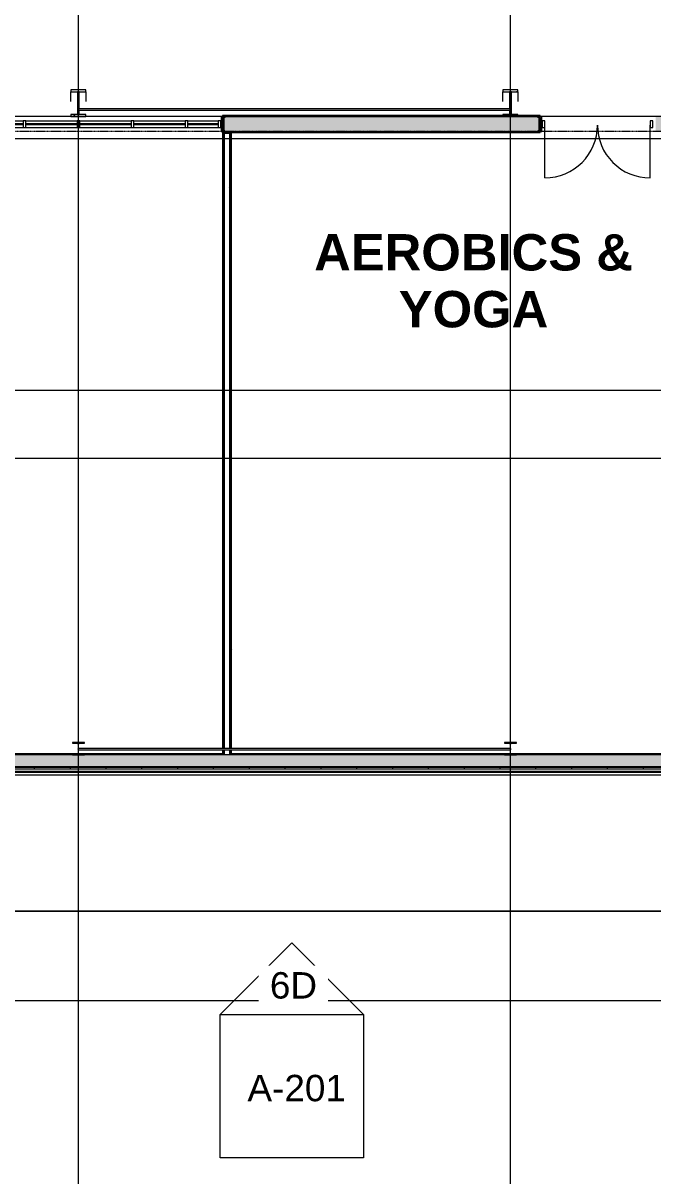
# Model space of a CAD drawing. Header units: inches. Extents: x 25369 to 33161, y -23509 to -20274.
# Drawn here: x 30425 to 30848, y -23069 to -22297 of the extents above; entities that cross this region are included whole.
import ezdxf

# ---------------------------------------------------------------- set-up
doc = ezdxf.new("R2010")
doc.units = ezdxf.units.IN
doc.header["$MEASUREMENT"] = 0
doc.linetypes.add('Grid Line 1_2_', pattern=[0.875, 0.5, -0.125, 0.125, -0.125])
for name, color, linetype, lineweight in [('A-DOOR', 31, 'Continuous', 9), ('A-GLAZ-CURT', 52, 'Continuous', 9), ('A-GLAZ-CWMG', 51, 'Continuous', 9), ('A-WALL', 113, 'Continuous', 9), ('A-WALL-PATT', 111, 'Continuous', 25), ('C-TOPO', 7, 'Continuous', 9), ('Conc', 7, 'Continuous', 13), ('G-ANNO-SYMB', 111, 'Continuous', 9), ('I-WALL', 2, 'Continuous', 9), ('L-SITE-WALL', 31, 'Continuous', 9), ('M-AREA-IDEN', 171, 'Continuous', 9), ('S-BEAM', 12, 'Continuous', 9), ('S-COLS', 52, 'Continuous', 9), ('S-GRID', 1, 'Continuous', 9)]:
    doc.layers.add(name, color=color, linetype=linetype, lineweight=lineweight)
doc.styles.add('Arial_1', font='arial.ttf', dxfattribs={"height": 17.703593})
doc.styles.add('Arial_B', font='arialbd.ttf', dxfattribs={"height": 24.354149})
pattern_1 = [(0, (5929.126, 0), (61.44, 15.36), [2.534, -43.546, 2.534, -43.546, -245.76]), (0, (5929.126, 0), (61.44, 15.36), [-92.16, 2.534, -89.626, 2.534, -43.546, -107.52]), (0, (5929.126, 0), (61.44, 15.36), [-230.4, 2.534, -28.186, 2.534, -74.266]), (120, (5952.166, 7.68), (-44.02215, 45.528601), [2.534, -43.546, 2.534, -43.546, -245.76]), (120, (5952.166, 7.68), (-44.02215, 45.528601), [-92.16, 2.534, -89.626, 2.534, -43.546, -107.52]), (120, (5952.166, 7.68), (-44.02215, 45.528601), [-230.4, 2.534, -28.186, 2.534, -74.266]), (240, (5959.846, 38.4), (-17.41785, -60.888601), [2.534, -43.546, 2.534, -43.546, -245.76]), (240, (5959.846, 38.4), (-17.41785, -60.888601), [-92.16, 2.534, -89.626, 2.534, -43.546, -107.52]), (240, (5959.846, 38.4), (-17.41785, -60.888601), [-230.4, 2.534, -28.186, 2.534, -74.266])]
pattern_2 = [(161.57, (5930.086, 0.96), (-7.6802237, -0.0009796), [0, -54.643, 6.067, 0]), (18.43, (5928.166, 0.96), (-7.6802237, 0.0009796), [0, -54.643, 6.067, 0]), (108.43, (5930.086, 0.96), (3.8382953, -19.20136532), [18.211, -42.499]), (71.57, (5928.166, 0.96), (3.8382953, 19.20136532), [18.211, -42.499])]
pattern_3 = [(225, (30752.017, -22360.053), (19.00703, -19.00703), []), (225, (30752.017, -22388.853), (19.00703, -19.00703), [])]
pattern_4 = [(225, (30462.517, -22360.053), (19.00703, -19.00703), []), (225, (30462.517, -22388.853), (19.00703, -19.00703), [])]

# ---------------------------------------------------------------- blocks, each defined once
blk = doc.blocks.new('Struct_Xcel_Sports Complex_rvt-2-Overall Floor Plan')
at = {"layer": 'L-SITE-WALL', "color": 8}
blk.add_line((25074.08, -22798.8), (24243.77, -22798.8), dxfattribs=at)
blk = doc.blocks.new('W-Wide Flange-Column - B2_E-V5-Overall Floor Plan')
at = {"layer": 'S-COLS'}
h = blk.add_hatch(dxfattribs=at)
h.set_pattern_fill('FP_11', color=8, style=0, pattern_type=2)
h.set_pattern_definition([(225, (30752.017, -22783.178), (19.00703, -19.00703), []), (225, (30752.017, -22811.978), (19.00703, -19.00703), [])])
h.paths.add_polyline_path([(4, 4.13), (-4, 4.13), (-4, 3.69), (-0.84, 3.69), (-0.35, 3.49), (-0.14, 3), (-0.11, 0.65), (0.06, 0.73), (0.14, 0.73), (0.14, 3), (0.35, 3.49), (0.84, 3.69), (4, 3.69)], flags=0)
h.paths.add_polyline_path([(-0.14, -0.15), (-0.14, -3), (-0.35, -3.49), (-0.84, -3.69), (-4, -3.69), (-4, -4.12), (4, -4.12), (4, -3.69), (0.84, -3.69), (0.35, -3.49), (0.14, -3), (0.13, -0.27), (-0.06, -0.23)], flags=0)
at = {"layer": 'S-COLS', "color": 7, "lineweight": 13}
for p, q in [((4, 4.13), (-4, 4.13)), ((-4, 4.13), (-4, 3.69)), ((-4, 3.69), (-0.84, 3.69)), ((-0.14, 3), (-0.14, 0.62)), ((0.14, 0.73), (0.14, 3)), ((0.84, 3.69), (4, 3.69)), ((4, 3.69), (4, 4.13)), ((-0.84, -3.69), (-4, -3.69)), ((-4, -3.69), (-4, -4.12)), ((-4, -4.12), (4, -4.12)), ((-0.14, -0.15), (-0.14, -3)), ((0.14, -3), (0.14, -0.27)), ((4, -3.69), (0.84, -3.69)), ((4, -4.12), (4, -3.69))]:
    blk.add_line(p, q, dxfattribs=at)
for centre, start, end in [((-0.84, 3), 0, 90), ((0.84, 3), 90, 180), ((-0.84, -3), 270, 0), ((0.84, -3), 180, 270)]:
    blk.add_arc(centre, 0.691, start, end, dxfattribs=at)
blk = doc.blocks.new('W-Wide Flange-Column - B2_E-V11-Overall Floor Plan')
at = {"layer": 'S-COLS', "color": 7, "lineweight": 13}
for p, q in [((4, 4.13), (-4, 4.13)), ((-4, 4.13), (-4, 3.69)), ((-4, 3.69), (-0.84, 3.69)), ((-0.14, 3), (-0.14, 0.73)), ((0.14, 0.64), (0.14, 3)), ((0.84, 3.69), (4, 3.69)), ((4, 3.69), (4, 4.13)), ((-0.84, -3.69), (-4, -3.69)), ((-4, -3.69), (-4, -4.12)), ((-4, -4.12), (4, -4.12)), ((-0.14, -0.27), (-0.14, -3)), ((0.14, -3), (0.14, -0.17)), ((4, -3.69), (0.84, -3.69)), ((4, -4.12), (4, -3.69))]:
    blk.add_line(p, q, dxfattribs=at)
for centre, start, end in [((-0.84, 3), 0, 90), ((0.84, 3), 90, 180), ((-0.84, -3), 270, 0), ((0.84, -3), 180, 270)]:
    blk.add_arc(centre, 0.691, start, end, dxfattribs=at)
blk = doc.blocks.new('columns and girder2 - one-V27-Overall Floor Plan')
at = {"layer": 'S-BEAM'}
h = blk.add_hatch(dxfattribs=at)
h.set_pattern_fill('FP_29', color=8, style=0, pattern_type=2)
h.set_pattern_definition(pattern_3)
h.paths.add_polyline_path([(5, -1.25), (-5, -1.25), (-5, -2), (5, -2)], flags=0)
h.paths.add_polyline_path([(5, -17.03), (-5, -17.03), (-5, -18.55), (5, -18.55)], flags=0)
h.paths.add_polyline_path([(-5, -1204.89), (-5, -1206.4), (5, -1206.4), (5, -1204.89), (3, -1204.89)], flags=0)
h.paths.add_polyline_path([(5, -1224.25), (-5, -1224.25), (-5, -1225), (5, -1225)], flags=0)
h = blk.add_hatch(dxfattribs=at)
h.set_pattern_fill('FP_29', color=8, style=0, pattern_type=2)
h.set_pattern_definition(pattern_3)
h.paths.add_polyline_path([(0, -5.72), (0.22, -5.6), (0.01, -5.71)], flags=0)
h.paths.add_polyline_path([(0.62, -2), (-0.63, -2), (-0.63, -17.03), (0.62, -17.03), (0.62, -5.72), (-0.16, -5.67), (-0.36, -5.33), (-0.22, -4.84), (0, -4.72), (0.62, -4.72), (0.62, -3.89)], flags=0)
h.paths.add_polyline_path([(0.62, -1206.4), (-0.63, -1206.4), (-0.63, -1224.25), (0.62, -1224.25), (0.62, -1222.25), (-0.11, -1222.23), (-0.38, -1222.02), (-0.43, -1221.66), (-0.27, -1221.36), (-0.06, -1221.25), (0.62, -1221.25), (0.62, -1214.32)], flags=0)
at = {"layer": 'S-BEAM', "color": 7, "lineweight": 13}
for p, q in [((-5, -1.25), (-5, -2)), ((-5, -2), (5, -2)), ((0.62, -2), (-0.63, -2)), ((-0.63, -2), (-0.63, -17.03)), ((0.62, -4.72), (0.62, -2)), ((0.62, -17.03), (0.62, -5.72)), ((5, -2), (5, -1.25)), ((5, -17.03), (-5, -17.03)), ((-5, -17.03), (-5, -18.55)), ((-5, -18.55), (5, -18.55)), ((-0.63, -17.03), (0.62, -17.03)), ((5, -18.55), (5, -17.03))]:
    blk.add_line(p, q, dxfattribs=at)
at = {"layer": 'S-BEAM', "color": 8}
for p, q in [((-5, -17.03), (-5, -10.69)), ((5, -10.69), (5, -17.03))]:
    blk.add_line(p, q, dxfattribs=at)
blk = doc.blocks.new('columns and girder2 - one-V28-Overall Floor Plan')
at = {"layer": 'S-BEAM'}
h = blk.add_hatch(dxfattribs=at)
h.set_pattern_fill('FP_30', color=8, style=0, pattern_type=2)
h.set_pattern_definition(pattern_4)
h.paths.add_polyline_path([(5, -0.5), (-5, -0.5), (-5, -2), (5, -2)], flags=0)
h.paths.add_polyline_path([(-5, -17.03), (-5, -18.55), (5, -18.55), (5, -17.03)], flags=0)
h.paths.add_polyline_path([(5, -1204.89), (-5, -1204.89), (-5, -1206.4), (5, -1206.4)], flags=0)
h.paths.add_polyline_path([(5, -1224.25), (-5, -1224.25), (-5, -1225), (5, -1225)], flags=0)
h = blk.add_hatch(dxfattribs=at)
h.set_pattern_fill('FP_30', color=8, style=0, pattern_type=2)
h.set_pattern_definition(pattern_4)
h.paths.add_polyline_path([(0.62, -2), (-0.63, -2), (-0.63, -4.72), (0.1, -4.78), (0.26, -4.87), (0.35, -5.27), (0.26, -5.57), (-0.1, -5.72), (-0.63, -5.72), (-0.63, -17.03), (0.62, -17.03), (0.62, -3.89)], flags=0)
h.paths.add_polyline_path([(-0.63, -1206.4), (-0.59, -1221.25), (-0.21, -1221.27), (0.06, -1221.48), (0.12, -1221.84), (-0.04, -1222.14), (-0.25, -1222.25), (-0.63, -1222.25), (-0.63, -1224.25), (0.62, -1224.25), (0.62, -1206.4)], flags=0)
at = {"layer": 'S-BEAM', "color": 7, "lineweight": 13}
for p, q in [((5, -0.5), (-5, -0.5)), ((-5, -0.5), (-5, -2)), ((-5, -2), (5, -2)), ((0.62, -2), (-0.63, -2)), ((-0.63, -2), (-0.63, -4.72)), ((-0.63, -5.72), (-0.63, -17.03)), ((0.62, -17.03), (0.62, -2)), ((5, -2), (5, -0.5)), ((5, -17.03), (-5, -17.03)), ((-5, -17.03), (-5, -18.55)), ((-5, -18.55), (5, -18.55)), ((-0.63, -17.03), (0.62, -17.03)), ((5, -18.55), (5, -17.03))]:
    blk.add_line(p, q, dxfattribs=at)
at = {"layer": 'S-BEAM', "color": 8}
for p, q in [((-5, -17.03), (-5, -10.69)), ((5, -10.69), (5, -17.03))]:
    blk.add_line(p, q, dxfattribs=at)
blk = doc.blocks.new('System Panel - Interior Glazing-1259709-Overall Floor Plan')
at = {"layer": 'A-GLAZ-CURT', "color": 7, "lineweight": 13}
for p, q in [((10.1875, -0.5625), (-10.1875, -0.5625)), ((-10.1875, -0.5625), (-10.1875, -0.9375)), ((-10.1875, -0.9375), (10.1875, -0.9375)), ((10.1875, -0.9375), (10.1875, -0.5625))]:
    blk.add_line(p, q, dxfattribs=at)
blk = doc.blocks.new('System Panel - Interior Glazing-1220293-Overall Floor Plan')
at = {"layer": 'A-GLAZ-CURT', "color": 7, "lineweight": 13}
for p, q in [((17.21875, -0.5625), (-17.21875, -0.5625)), ((-17.21875, -0.5625), (-17.21875, -0.9375)), ((-17.21875, -0.9375), (17.21875, -0.9375)), ((17.21875, -0.9375), (17.21875, -0.5625))]:
    blk.add_line(p, q, dxfattribs=at)
blk = doc.blocks.new('Rectangular Mullion - Interior 1_75_ x 4_5_-1259707-Overall Floor Plan')
at = {"layer": 'A-GLAZ-CWMG', "color": 8}
for p, q in [((24606.64, -22362.3), (24627.02, -22362.3)), ((24606.64, -22366.8), (24627.02, -22366.8))]:
    blk.add_line(p, q, dxfattribs=at)
blk = doc.blocks.new('Rectangular Mullion - Interior 1_75_ x 4_5_-1179494-Overall Floor Plan')
at = {"layer": 'A-GLAZ-CWMG', "color": 8}
for p, q in [((24570.45, -22362.3), (24604.89, -22362.3)), ((24570.45, -22366.8), (24604.89, -22366.8))]:
    blk.add_line(p, q, dxfattribs=at)
blk = doc.blocks.new('Rectangular Mullion - Interior 1_75_ x 4_5_-1220298-Overall Floor Plan')
at = {"layer": 'A-GLAZ-CWMG', "color": 7, "lineweight": 13}
for p, q in [((0, 3), (-1.75, 3)), ((-1.75, 3), (-1.75, -1.5)), ((0, -1.5), (0, 3)), ((-1.75, -1.5), (0, -1.5))]:
    blk.add_line(p, q, dxfattribs=at)
blk = doc.blocks.new('Rectangular Mullion - Interior 1_75_ x 4_5_-1220290-Overall Floor Plan')
at = {"layer": 'A-GLAZ-CWMG', "color": 7, "lineweight": 13}
for p, q in [((-0.875, 3), (0.875, 3)), ((-0.875, -1.5), (-0.875, 3)), ((0.875, 3), (0.875, -1.5)), ((0.875, -1.5), (-0.875, -1.5))]:
    blk.add_line(p, q, dxfattribs=at)
blk = doc.blocks.new('Round Bar - 1_-1257056-Overall Floor Plan')
at = {"layer": 'S-BEAM', "color": 8}
for p, q in [((24678.62, -22354.33), (24533.39, -22354.33)), ((24533.39, -22355.33), (24678.62, -22355.33))]:
    blk.add_line(p, q, dxfattribs=at)
for start_param, end_param in [(0, 3.141593), (3.141593, 6.283185)]:
    blk.add_ellipse((24533.39, -22354.83), major_axis=(0, 0.5), ratio=0.73532, start_param=start_param, end_param=end_param, dxfattribs=at)
blk = doc.blocks.new('Round Bar - 1_-1257174-Overall Floor Plan')
at = {"layer": 'S-BEAM', "color": 8}
for p, q in [((24822.89, -22354.33), (24677.63, -22354.33)), ((24677.69, -22355.33), (24822.89, -22355.33))]:
    blk.add_line(p, q, dxfattribs=at)
for start_param, end_param in [(0, 3.141593), (3.141593, 6.283185)]:
    blk.add_ellipse((24822.89, -22354.83), major_axis=(0, 0.5), ratio=0.73532, start_param=start_param, end_param=end_param, dxfattribs=at)
blk = doc.blocks.new('Round Bar - 1_-1264636-Overall Floor Plan')
at = {"layer": 'S-BEAM', "color": 8}
for p, q in [((24678.94, -22782.91), (24533.34, -22782.91)), ((24533.34, -22783.91), (24678.92, -22783.91))]:
    blk.add_line(p, q, dxfattribs=at)
for start_param, end_param in [(0, 3.141593), (3.141593, 6.283185)]:
    blk.add_ellipse((24533.34, -22783.41), major_axis=(0, 0.5), ratio=0.440323, start_param=start_param, end_param=end_param, dxfattribs=at)
blk = doc.blocks.new('Round Bar - 1_-1264677-Overall Floor Plan')
at = {"layer": 'S-BEAM', "color": 8}
for p, q in [((24822.91, -22782.91), (24677.33, -22782.91)), ((24677.32, -22783.91), (24822.91, -22783.91))]:
    blk.add_line(p, q, dxfattribs=at)
for start_param, end_param in [(0, 3.141593), (3.141593, 6.283185)]:
    blk.add_ellipse((24822.91, -22783.41), major_axis=(0, 0.5), ratio=0.440323, start_param=start_param, end_param=end_param, dxfattribs=at)
blk = doc.blocks.new('Door_Single_Storefront - one-1371410-Overall Floor Plan')
at = {"layer": 'A-DOOR', "color": 8}
blk.add_line((-17.65625, -35.3125), (-17.65625, 0), dxfattribs=at)
blk.add_arc((-17.65625, 0), 35.3125, 270, 0, dxfattribs=at)
blk = doc.blocks.new('Rectangular Mullion - Interior 1_75_ x 4_5_-1318268-Overall Floor Plan')
at = {"layer": 'A-GLAZ-CWMG', "color": 7, "lineweight": 13}
for p, q in [((-1.75, 1.5), (0, 1.5)), ((-1.75, -3), (-1.75, 1.5)), ((0, 1.5), (0, -3)), ((0, -3), (-1.75, -3))]:
    blk.add_line(p, q, dxfattribs=at)
blk = doc.blocks.new('Rectangular Mullion - Interior 1_75_ x 4_5_-1318283-Overall Floor Plan')
at = {"layer": 'A-GLAZ-CWMG', "color": 7, "lineweight": 13}
for p, q in [((0, 1.5), (-1.75, 1.5)), ((-1.75, 1.5), (-1.75, -3)), ((0, -3), (0, 1.5)), ((-1.75, -3), (0, -3))]:
    blk.add_line(p, q, dxfattribs=at)
blk = doc.blocks.new('Door_Single_Storefront - one-1371411-Overall Floor Plan')
at = {"layer": 'A-DOOR', "color": 8}
blk.add_line((-17.65625, 35.3125), (-17.65625, 0), dxfattribs=at)
blk.add_arc((-17.65625, 0), 35.3125, 360, 90, dxfattribs=at)
blk = doc.blocks.new('Elevation - Detail Number-93309-Overall Floor Plan')
at = {"layer": 'G-ANNO-SYMB'}
for p, q in [((-0.25, -0.25), (-0.25, 0.25)), ((-0.25, 0.25), (0.25, 0.25)), ((0.25, 0.25), (0.25, -0.25)), ((0.25, -0.25), (-0.25, -0.25))]:
    blk.add_line(p, q, dxfattribs=at)
blk = doc.blocks.new('Elevation - Detail Number-93036-Overall Floor Plan')
at = {"layer": 'G-ANNO-SYMB'}
for p, q in [((0, 0.25), (-0.25, 0)), ((0.25, 0), (0, 0.25)), ((-0.25, 0), (0.25, 0))]:
    blk.add_line(p, q, dxfattribs=at)

msp = doc.modelspace()

# ---------------------------------------------------------------- hatches: boundary and pattern name
at = {"layer": 'A-WALL-PATT', "lineweight": 9}
h = msp.add_hatch(dxfattribs=at)
h.set_pattern_fill('FP_18', color=8, style=0, pattern_type=2)
h.set_pattern_definition(pattern_2)
h.paths.add_polyline_path([(31667.89, -22369.55), (31667.89, -22359.55), (31492.64, -22359.55), (31492.64, -22369.55), (31661.43, -22369.55)], flags=0)
h.paths.add_polyline_path([(31410.64, -22369.55), (31410.64, -22359.55), (31090.64, -22359.55), (31090.64, -22369.55), (31310.5, -22369.55)], flags=0)
h.paths.add_polyline_path([(31047.14, -22369.55), (31047.14, -22359.55), (30849.39, -22359.55), (30849.39, -22369.55), (31029.76, -22369.55)], flags=0)
h.paths.add_polyline_path([(30771.27, -22369.55), (30771.27, -22359.55), (30559.89, -22359.55), (30559.89, -22369.55), (30749.02, -22369.55)], flags=0)
h.paths.add_polyline_path([(28727.77, -22369.55), (28727.77, -22359.55), (28710.52, -22359.55), (28710.52, -22369.55), (28713.64, -22369.55)], flags=0)
h = msp.add_hatch(dxfattribs=at)
h.set_pattern_fill('FP_17', color=8, style=0, pattern_type=2)
h.set_pattern_definition(pattern_1)
h.paths.add_polyline_path([(30559.02, -22787.3), (30559.64, -22787.3), (30559.64, -22783.91), (30559.02, -22783.91), (30559.02, -22786.55)], flags=0)
h.paths.add_polyline_path([(30559.64, -22782.91), (30559.64, -22370.18), (30564.39, -22370.18), (30564.39, -22369.55), (30559.02, -22369.55), (30559.02, -22782.91)], flags=0)
h = msp.add_hatch(dxfattribs=at)
h.set_pattern_fill('FP_17', color=8, style=0, pattern_type=2)
h.set_pattern_definition(pattern_1)
h.paths.add_polyline_path([(30559.64, -22787.3), (30560.27, -22787.3), (30560.27, -22783.91), (30559.64, -22783.91), (30559.64, -22786.55)], flags=0)
h.paths.add_polyline_path([(30560.27, -22782.91), (30560.27, -22370.8), (30563.77, -22370.8), (30563.77, -22370.18), (30559.64, -22370.18), (30559.65, -22782.91)], flags=0)
h = msp.add_hatch(dxfattribs=at)
h.set_pattern_fill('FP_17', color=8, style=0, pattern_type=2)
h.set_pattern_definition(pattern_1)
h.paths.add_polyline_path([(30563.77, -22787.3), (30564.39, -22787.3), (30564.39, -22783.91), (30563.77, -22783.91), (30563.77, -22786.55)], flags=0)
h.paths.add_polyline_path([(30564.39, -22782.91), (30564.39, -22370.18), (30563.77, -22370.18), (30563.77, -22782.91), (30564.39, -22782.91)], flags=0)
h = msp.add_hatch(dxfattribs=at)
h.set_pattern_fill('FP_17', color=8, style=0, pattern_type=2)
h.set_pattern_definition(pattern_1)
h.paths.add_polyline_path([(30565.02, -22787.3), (30565.01, -22783.91), (30564.39, -22783.91), (30564.39, -22787.3)], flags=0)
h.paths.add_polyline_path([(30565.02, -22782.91), (30565.02, -22369.55), (30564.39, -22369.55), (30564.39, -22782.91), (30565.01, -22782.91)], flags=0)
h = msp.add_hatch(dxfattribs=at)
h.set_pattern_fill('FP_18', color=8, style=0, pattern_type=2)
h.set_pattern_definition(pattern_2)
h.paths.add_polyline_path([(30187.54, -22795.3), (31002.45, -22795.3), (31002.45, -22787.3), (30173.89, -22787.3), (30173.89, -22795.3)], flags=0)
h = msp.add_hatch(dxfattribs=at)
h.set_pattern_fill('FP_20', color=8, style=0, pattern_type=2)
h.set_pattern_definition([(0, (5929.126, 0), (30.72, 7.68), [2.534, -20.506, 2.534, -20.506, -122.88]), (0, (5929.126, 0), (30.72, 7.68), [-46.08, 2.534, -43.546, 2.534, -20.506, -53.76]), (0, (5929.126, 0), (30.72, 7.68), [-115.2, 2.534, -12.826, 2.534, -35.866]), (120, (5940.646, 3.84), (-22.0110751, 22.7643004), [2.534, -20.506, 2.534, -20.506, -122.88]), (120, (5940.646, 3.84), (-22.0110751, 22.7643004), [-46.08, 2.534, -43.546, 2.534, -20.506, -53.76]), (120, (5940.646, 3.84), (-22.0110751, 22.7643004), [-115.2, 2.534, -12.826, 2.534, -35.866]), (240, (5944.486, 19.2), (-8.7089249, -30.4443004), [2.534, -20.506, 2.534, -20.506, -122.88]), (240, (5944.486, 19.2), (-8.7089249, -30.4443004), [-46.08, 2.534, -43.546, 2.534, -20.506, -53.76]), (240, (5944.486, 19.2), (-8.7089249, -30.4443004), [-115.2, 2.534, -12.826, 2.534, -35.866])])
h.paths.add_polyline_path([(30173.89, -22795.8), (31002.45, -22795.8), (31002.45, -22795.3), (30173.89, -22795.3)], flags=0)
h = msp.add_hatch(dxfattribs=at)
h.set_pattern_fill('FP_21', color=8, style=0, pattern_type=2)
h.set_pattern_definition([(0, (5929.126, 0), (0, 24), []), (90, (5929.126, 0), (-24, 1e-15), [])])
h.paths.add_polyline_path([(30173.89, -22796.8), (31002.45, -22796.8), (31002.45, -22795.8), (30173.89, -22795.8)], flags=0)
at = {"layer": 'S-COLS'}
h = msp.add_hatch(dxfattribs=at)
h.set_pattern_fill('FP_15', color=8, style=0, pattern_type=2)
h.set_pattern_definition([(45, (5929.126, 0), (-19.00703, 19.00703), []), (45, (5929.126, 28.8), (-19.00703, 19.00703), [])])
h.paths.add_polyline_path([(30561.03, -22369.55), (30560.9, -22369.24), (30560.6, -22369.12), (30558.67, -22368.81), (30558.67, -22360.29), (30560.9, -22359.86), (30561.03, -22359.55), (30558.14, -22359.55), (30558.14, -22369.55)], flags=0)

# ---------------------------------------------------------------- linework, layer by layer
at = {"layer": 'A-WALL', "color": 7, "lineweight": 13}
for p, q in [((30559.89, -22359.55), (30559.89, -22369.55)), ((30559.89, -22359.55), (30771.27, -22359.55)), ((30771.27, -22369.55), (30771.27, -22359.55)), ((30559.64, -22370.18), (30559.64, -22782.94)), ((30564.39, -22370.18), (30559.64, -22370.18)), ((30559.89, -22369.55), (30771.27, -22369.55)), ((30563.77, -22370.8), (30560.27, -22370.8)), ((30560.27, -22370.8), (30560.27, -22782.94)), ((30563.77, -22370.8), (30563.77, -22782.94)), ((30564.39, -22370.18), (30564.39, -22782.94)), ((30462.22, -22786.55), (30173.32, -22786.55)), ((30458.52, -22787.3), (30177.02, -22787.3)), ((30559.02, -22786.55), (30462.82, -22786.55)), ((30748.02, -22787.3), (30466.52, -22787.3)), ((30559.02, -22786.55), (30559.02, -22787.3)), ((30559.64, -22783.87), (30559.64, -22787.3)), ((30560.27, -22783.87), (30560.27, -22787.3)), ((30563.77, -22783.87), (30563.77, -22787.3)), ((30564.39, -22783.87), (30564.39, -22787.3)), ((30565.02, -22786.55), (30565.02, -22787.3)), ((30751.72, -22786.55), (30565.02, -22786.55)), ((30894.58, -22786.55), (30752.32, -22786.55)), ((31002.45, -22787.3), (30756.02, -22787.3)), ((31003.2, -22796.8), (30173.14, -22796.8)), ((31003.2, -22798.3), (30173.14, -22798.3)), ((30173.14, -22798.62), (31003.2, -22798.62)), ((31002.45, -22795.3), (30173.89, -22795.3)), ((31002.45, -22795.8), (30173.89, -22795.8))]:
    msp.add_line(p, q, dxfattribs=at)
at = {"layer": 'C-TOPO', "color": 8}
for p, q in [((30173.14, -22892.07), (31910.14, -22892.07)), ((31910.14, -22892.07), (30173.14, -22892.07)), ((32293.1, -22952.07), (29633.03, -22952.07)), ((32214.02, -22952.07), (29633.03, -22952.07))]:
    msp.add_line(p, q, dxfattribs=at)
at = {"layer": 'Conc', "color": 8, "lineweight": 9}
for p, q in [((30173.14, -22892.07), (31910.14, -22892.07)), ((32088.02, -22952.07), (29633.03, -22952.07))]:
    msp.add_line(p, q, dxfattribs=at)
at = {"layer": 'G-ANNO-SYMB'}
for p, q in [((32512.73, -22374.36), (27926.42, -22374.36)), ((32512.73, -22588.63), (27922.79, -22588.63))]:
    msp.add_line(p, q, dxfattribs=at)
at = {"layer": 'I-WALL', "color": 7, "lineweight": 13}
for p, q in [((30772.02, -22358.8), (30559.14, -22358.8)), ((30559.14, -22358.8), (30559.14, -22370.3)), ((30772.02, -22370.3), (30772.02, -22358.8)), ((30559.89, -22369.55), (30559.02, -22369.55)), ((30559.02, -22369.55), (30559.02, -22782.94)), ((30559.14, -22370.3), (30772.02, -22370.3)), ((30565.02, -22782.94), (30565.02, -22369.55)), ((30559.02, -22783.87), (30559.02, -22786.55)), ((30565.02, -22786.55), (30565.02, -22783.87))]:
    msp.add_line(p, q, dxfattribs=at)
at = {"layer": 'L-SITE-WALL', "color": 8}
for p, q in [((30172.89, -22798.8), (31003.2, -22798.8)), ((31161.95, -22800.8), (28581.51, -22800.8))]:
    msp.add_line(p, q, dxfattribs=at)
at = {"layer": 'S-COLS', "color": 7, "lineweight": 13}
for p, q in [((30561.03, -22359.55), (30558.14, -22359.55)), ((30558.14, -22359.55), (30558.14, -22369.55)), ((30558.67, -22360.29), (30560.6, -22359.99)), ((30558.67, -22368.81), (30558.67, -22360.29)), ((30773.02, -22359.55), (30770.13, -22359.55)), ((30770.56, -22359.99), (30772.49, -22360.29)), ((30772.49, -22360.29), (30772.49, -22368.81)), ((30773.02, -22369.55), (30773.02, -22359.55)), ((30558.14, -22369.55), (30561.03, -22369.55)), ((30560.6, -22369.12), (30558.67, -22368.81)), ((30770.13, -22369.55), (30773.02, -22369.55)), ((30772.49, -22368.81), (30770.56, -22369.12))]:
    msp.add_line(p, q, dxfattribs=at)
for centre, start, end in [((30560.6, -22359.55), 270, 0), ((30770.56, -22359.55), 180, 270), ((30560.6, -22369.55), 0, 90), ((30770.56, -22369.55), 90, 180)]:
    msp.add_arc(centre, 0.436, start, end, dxfattribs=at)
at = {"layer": 'S-GRID', "linetype": 'Grid Line 1_2_'}
for p, q in [((30462.52, -23095.8), (30462.52, -20550.05)), ((30752.02, -23095.8), (30752.02, -20550.05)), ((30462.52, -23413.24), (30462.52, -20902.43)), ((30752.02, -23413.24), (30752.02, -20902.43)), ((32648.19, -22359.55), (28582.64, -22359.55)), ((33026.59, -22359.55), (28666.64, -22359.55)), ((32930.59, -22369.55), (28666.64, -22369.55)), ((32356.47, -22543.05), (27400.49, -22543.05)), ((32648.19, -22543.05), (27719.33, -22543.05)), ((32356.47, -22787.3), (27400.49, -22787.3)), ((32648.19, -22787.3), (27719.33, -22787.3)), ((32260.47, -22795.3), (27496.49, -22795.3)), ((32552.19, -22795.3), (27844.64, -22795.3))]:
    msp.add_line(p, q, dxfattribs=at)

# ---------------------------------------------------------------- block references
at = {"color": 250, "lineweight": 5}
msp.add_blockref('Struct_Xcel_Sports Complex_rvt-2-Overall Floor Plan', (5929.13, 0), dxfattribs=at)
at = {"layer": 'A-DOOR', "color": 8}
msp.add_blockref('Door_Single_Storefront - one-1371410-Overall Floor Plan', (30792.67, -22365.3), dxfattribs=at)
at = {"layer": 'A-DOOR', "color": 8, "rotation": 180}
msp.add_blockref('Door_Single_Storefront - one-1371411-Overall Floor Plan', (30827.99, -22365.3), dxfattribs=at)
at = {"layer": 'A-GLAZ-CURT', "color": 8, "rotation": 180}
for name, p in [('System Panel - Interior Glazing-1220293-Overall Floor Plan', (30408.24, -22365.3)), ('System Panel - Interior Glazing-1220293-Overall Floor Plan', (30444.42, -22365.3)), ('System Panel - Interior Glazing-1220293-Overall Floor Plan', (30480.61, -22365.3)), ('System Panel - Interior Glazing-1220293-Overall Floor Plan', (30516.8, -22365.3)), ('System Panel - Interior Glazing-1259709-Overall Floor Plan', (30545.95, -22365.3))]:
    msp.add_blockref(name, p, dxfattribs=at)
at = {"layer": 'A-GLAZ-CWMG', "color": 8}
for name, p in [('Rectangular Mullion - Interior 1_75_ x 4_5_-1179494-Overall Floor Plan', (5820.56, 0)), ('Rectangular Mullion - Interior 1_75_ x 4_5_-1179494-Overall Floor Plan', (5856.75, 0)), ('Rectangular Mullion - Interior 1_75_ x 4_5_-1179494-Overall Floor Plan', (5892.94, 0)), ('Rectangular Mullion - Interior 1_75_ x 4_5_-1179494-Overall Floor Plan', (5929.13, 0)), ('Rectangular Mullion - Interior 1_75_ x 4_5_-1259707-Overall Floor Plan', (5929.13, 0)), ('Rectangular Mullion - Interior 1_75_ x 4_5_-1220298-Overall Floor Plan', (30557.89, -22365.3))]:
    msp.add_blockref(name, p, dxfattribs=at)
at = {"layer": 'A-GLAZ-CWMG', "color": 8, "extrusion": (0, 0, -1)}
for p in [(-30426.33, -22365.3), (-30462.52, -22365.3), (-30498.7, -22365.3), (-30534.89, -22365.3)]:
    msp.add_blockref('Rectangular Mullion - Interior 1_75_ x 4_5_-1220290-Overall Floor Plan', p, dxfattribs=at)
at = {"layer": 'A-GLAZ-CWMG', "color": 8, "rotation": 180}
msp.add_blockref('Rectangular Mullion - Interior 1_75_ x 4_5_-1318283-Overall Floor Plan', (30773.27, -22365.3), dxfattribs=at)
at = {"layer": 'A-GLAZ-CWMG', "color": 8, "extrusion": (0, 0, -1), "rotation": 180}
msp.add_blockref('Rectangular Mullion - Interior 1_75_ x 4_5_-1318268-Overall Floor Plan', (-30847.39, -22365.3), dxfattribs=at)
at = {"layer": 'G-ANNO-SYMB', "xscale": 191.9999999999999, "yscale": 191.9999999999999, "zscale": 191.9999999999999}
for name, p in [('Elevation - Detail Number-93036-Overall Floor Plan', (30605.61, -22961.32)), ('Elevation - Detail Number-93309-Overall Floor Plan', (30605.61, -23009.32))]:
    msp.add_blockref(name, p, dxfattribs=at)
at = {"layer": 'S-BEAM', "color": 8, "rotation": 180}
for name, p in [('columns and girder2 - one-V28-Overall Floor Plan', (30462.52, -22360.05)), ('columns and girder2 - one-V27-Overall Floor Plan', (30752.02, -22360.05))]:
    msp.add_blockref(name, p, dxfattribs=at)
at = {"layer": 'S-BEAM', "color": 8}
for name in ['Round Bar - 1_-1257056-Overall Floor Plan', 'Round Bar - 1_-1257174-Overall Floor Plan', 'Round Bar - 1_-1264636-Overall Floor Plan', 'Round Bar - 1_-1264677-Overall Floor Plan']:
    msp.add_blockref(name, (5929.13, 0), dxfattribs=at)
at = {"layer": 'S-COLS', "color": 8, "rotation": 180}
for name, p in [('W-Wide Flange-Column - B2_E-V11-Overall Floor Plan', (30462.52, -22783.18)), ('W-Wide Flange-Column - B2_E-V5-Overall Floor Plan', (30752.02, -22783.18))]:
    msp.add_blockref(name, p, dxfattribs=at)

# ---------------------------------------------------------------- texts
at = {"layer": 'M-AREA-IDEN', "insert": (30727.29, -22438.31), "char_height": 24.354, "width": 246.816, "attachment_point": 2, "line_spacing_factor": 0.938532, "style": 'Arial_B'}
msp.add_mtext('AEROBICS &\\PYOGA', dxfattribs=at)

# ---------------------------------------------------------------- next in the draw order: texts
at = {"layer": 'G-ANNO-SYMB', "char_height": 17.704, "attachment_point": 2, "line_spacing_factor": 0.938532, "style": 'Arial_1', "bg_fill": 3, "box_fill_scale": 1.25, "bg_fill_color": 0, "bg_fill_transparency": 0}
for s, insert, width in [('6D', (30606.64, -22932.87), 37.584), ('A-201', (30608.8, -23001.69), 78.624)]:
    msp.add_mtext(s, dxfattribs=dict(at, insert=insert, width=width))

doc.saveas('drawing.dxf')
